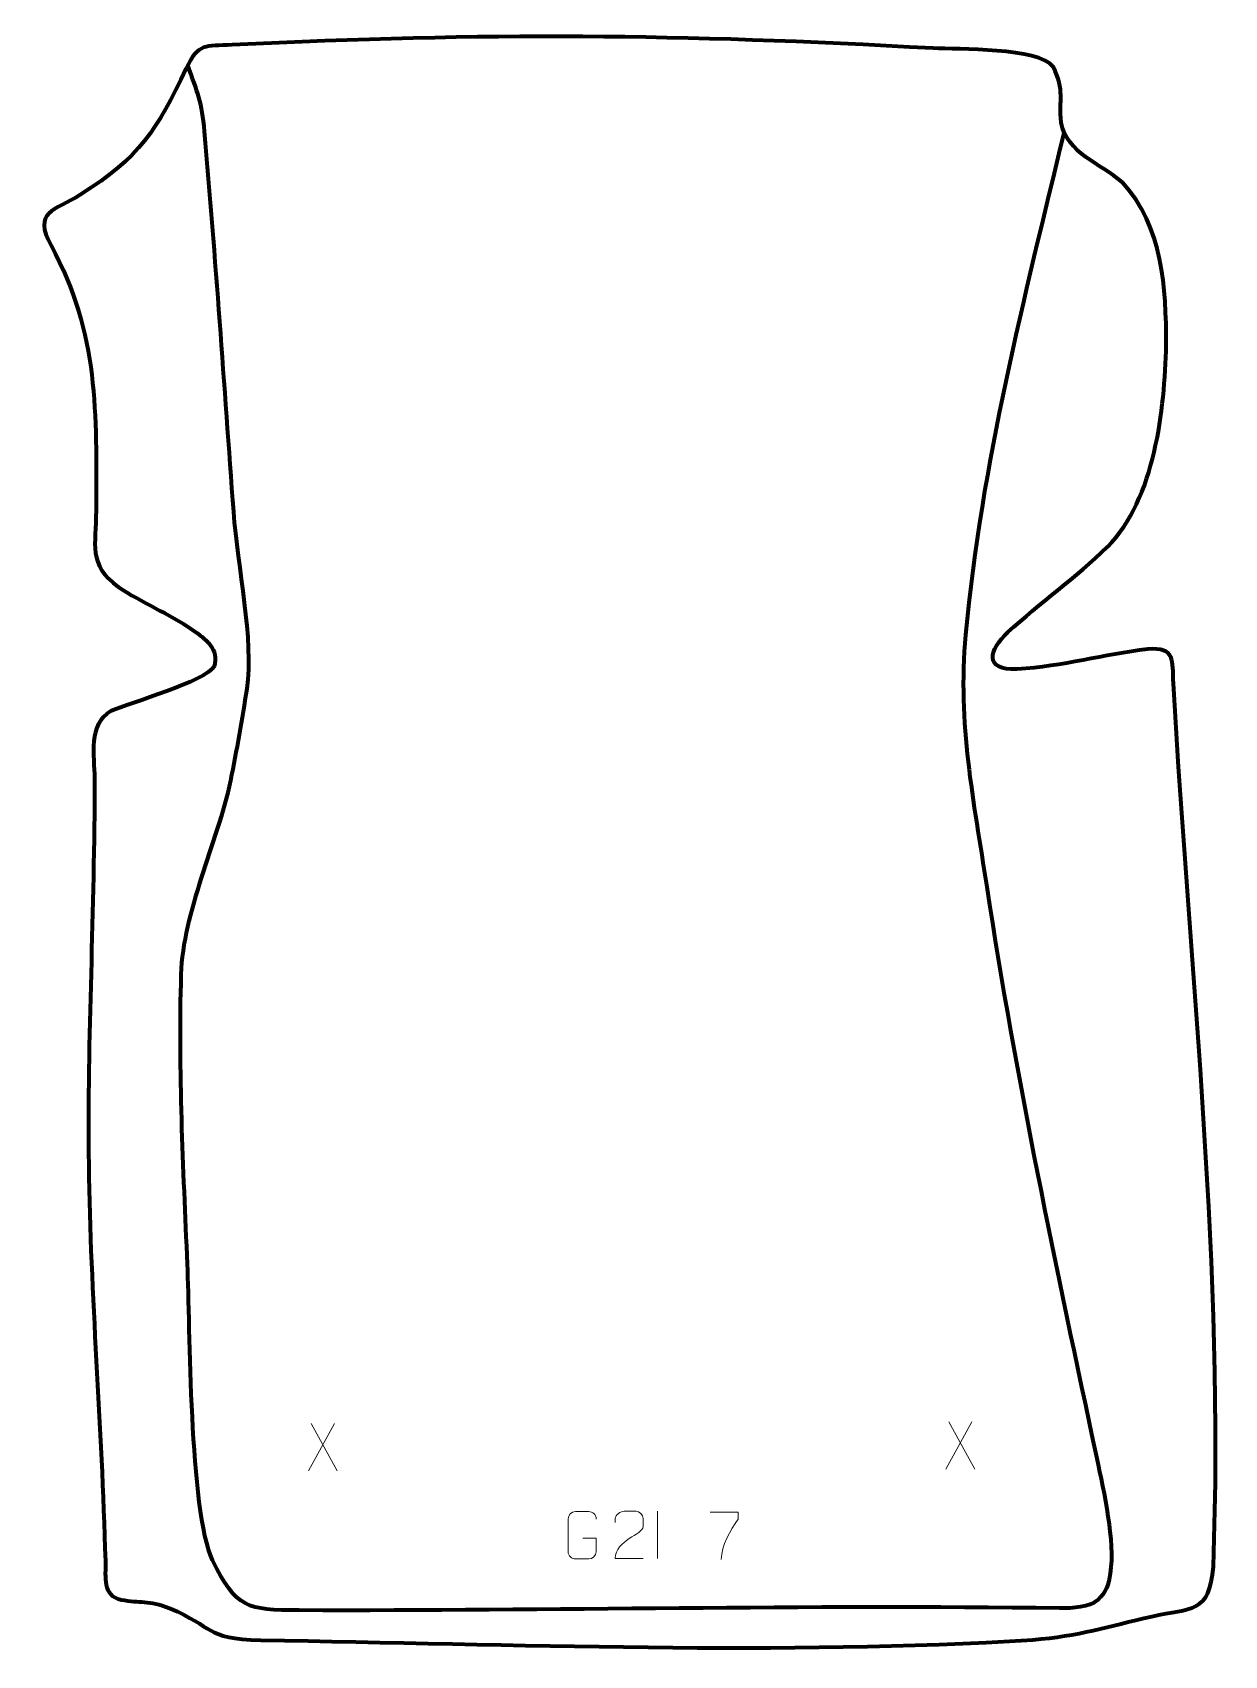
# Model space of a CAD drawing. Header units: millimetres. Extents: x 923 to 1552, y 71 to 927.
import ezdxf

# ---------------------------------------------------------------- set-up
doc = ezdxf.new("R2010")
doc.units = ezdxf.units.MM
doc.header["$MEASUREMENT"] = 0
doc.layers.add('layer 2', color=7, linetype='Continuous')
doc.layers.add('layer 3', color=7, linetype='Continuous')

msp = doc.modelspace()

# ---------------------------------------------------------------- linework, layer by layer
at = {"layer": 'layer 2', "color": 140, "lineweight": 158}
msp.add_open_spline([(1467.2882, 874.5445), (1446.0807, 786.0922), (1423.7603, 700.1688), (1415.2857, 609.0895), (1415.2857, 609.0895), (1411.0108, 562.3258), (1419.4876, 521.8189), (1426.5082, 476.1792), (1426.5082, 476.1792), (1441.912, 374.6808), (1463.1547, 274.9112), (1484.5442, 174.569), (1484.5442, 174.569), (1488.3447, 156.7449), (1494.1983, 131.0793), (1491.6923, 113.8285), (1491.6923, 113.8285), (1490.8811, 108.2442), (1489.3798, 103.631), (1485.06, 99.8266), (1485.06, 99.8266), (1480.2236, 96.0165), (1472.4625, 95.3976), (1464.9205, 95.5036), (1464.9205, 95.5036), (1331.071, 97.3849), (1197.3145, 94.0089), (1063.4635, 94.4189), (1063.4635, 94.4189), (1036.1388, 94.5028), (1030.29, 95.5611), (1017.8743, 120.8555), (1017.8743, 120.8555), (1005.5767, 146.6055), (1006.0205, 245.0154), (1004.6121, 277.0311), (1004.6121, 277.0311), (1002.3738, 328.288), (999.8022, 378.6707), (1001.3128, 430.0086), (1001.3128, 430.0086), (1002.2776, 462.8023), (1020.253, 498.789), (1027.4831, 532.3408), (1027.4831, 532.3408), (1030.6013, 547.8659), (1033.6389, 564.9678), (1036.0362, 580.6252), (1036.0362, 580.6252), (1039.9778, 606.3677), (1031.0443, 645.0653), (1028.9966, 674.0169), (1028.9966, 674.0169), (1024.0547, 740.9676), (1019.4802, 807.9343), (1013.6284, 874.8152), (1013.6284, 874.8152), (1012.2645, 890.2459), (1009.8399, 895.5281), (1004.7225, 909.689)], degree=3, knots=[0, 0, 0, 0, 0.0625, 0.0625, 0.0625, 0.0625, 0.125, 0.125, 0.125, 0.125, 0.1875, 0.1875, 0.1875, 0.1875, 0.25, 0.25, 0.25, 0.25, 0.3125, 0.3125, 0.3125, 0.3125, 0.375, 0.375, 0.375, 0.375, 0.4375, 0.4375, 0.4375, 0.4375, 0.5, 0.5, 0.5, 0.5, 0.5625, 0.5625, 0.5625, 0.5625, 0.625, 0.625, 0.625, 0.625, 0.6875, 0.6875, 0.6875, 0.6875, 0.75, 0.75, 0.75, 0.75, 0.8125, 0.8125, 0.8125, 0.8125, 0.875, 0.875, 0.875, 0.875, 1, 1, 1, 1], dxfattribs=at)
at = {"layer": 'layer 2', "color": 250, "lineweight": 9}
for points in [[(1082.2043, 192.9282), (1082.2043, 192.9282), (1068.4637, 168.0324), (1068.4637, 168.0324)], [(1069.9183, 192.9282), (1069.9183, 192.9282), (1083.6589, 167.9747), (1083.6589, 167.9747)], [(1418.695, 193.8432), (1418.695, 193.8432), (1404.9544, 168.9474), (1404.9544, 168.9474)], [(1406.409, 193.8432), (1406.409, 193.8432), (1420.1496, 168.8897), (1420.1496, 168.8897)], [(1252.6622, 146.6815), (1252.6622, 146.6815), (1252.6622, 121.7074), (1252.6622, 121.7074)]]:
    msp.add_open_spline(points, degree=3, dxfattribs=at)
for points, knots in [([(1213.2058, 132.5235), (1213.2058, 132.5235), (1220.3739, 132.5235), (1220.3739, 132.5235), (1220.3739, 132.5235), (1220.3739, 132.5235), (1220.3739, 125.3554), (1220.3739, 125.3554), (1220.3739, 125.3554), (1220.2342, 123.032), (1218.557, 121.5524), (1216.4092, 121.5416), (1216.4092, 121.5416), (1214.0774, 121.542), (1211.7454, 121.542), (1209.4139, 121.5416), (1209.4139, 121.5416), (1207.489, 121.4362), (1205.5168, 123.3207), (1205.528, 125.338), (1205.528, 125.338), (1205.5284, 131.1081), (1205.5284, 136.8778), (1205.528, 142.6471), (1205.528, 142.6471), (1205.5322, 144.7852), (1207.279, 146.5044), (1209.4313, 146.491), (1209.4313, 146.491), (1211.757, 146.491), (1214.0831, 146.491), (1216.4092, 146.491), (1216.4092, 146.491), (1218.3559, 146.5264), (1220.3473, 145.0349), (1220.3739, 142.5972)], [0, 0, 0, 0, 0.1, 0.1, 0.1, 0.1, 0.2, 0.2, 0.2, 0.2, 0.3, 0.3, 0.3, 0.3, 0.4, 0.4, 0.4, 0.4, 0.5, 0.5, 0.5, 0.5, 0.6, 0.6, 0.6, 0.6, 0.7, 0.7, 0.7, 0.7, 0.8, 0.8, 0.8, 0.8, 1, 1, 1, 1]), ([(1245.1709, 121.7074), (1240.2565, 121.7077), (1235.3421, 121.7077), (1230.428, 121.7074), (1230.428, 121.7074), (1230.428, 131.6397), (1245.079, 134.2809), (1245.1709, 138.5912), (1245.1709, 138.5912), (1245.1706, 140.0153), (1245.1706, 141.439), (1245.1709, 142.8623), (1245.1709, 142.8623), (1245.154, 144.9394), (1243.0312, 146.6642), (1241.3602, 146.6815), (1241.3602, 146.6815), (1239.287, 146.6811), (1237.2141, 146.6811), (1235.1417, 146.6815), (1235.1417, 146.6815), (1233.3196, 146.698), (1230.4949, 144.9059), (1230.428, 142.8123), (1230.428, 142.8123), (1230.428, 142.8123), (1230.428, 140.7575), (1230.428, 140.7575)], [0, 0, 0, 0, 0.125, 0.125, 0.125, 0.125, 0.25, 0.25, 0.25, 0.25, 0.375, 0.375, 0.375, 0.375, 0.5, 0.5, 0.5, 0.5, 0.625, 0.625, 0.625, 0.625, 0.75, 0.75, 0.75, 0.75, 1, 1, 1, 1]), ([(1280.4485, 146.2504), (1280.4485, 146.2504), (1295.2646, 146.2504), (1295.2646, 146.2504), (1295.2646, 146.2504), (1295.2643, 145.0008), (1295.2643, 143.7512), (1295.2646, 142.5014), (1295.2646, 142.5014), (1291.2702, 136.5043), (1286.355, 128.6707), (1286.355, 121.2919)], [0, 0, 0, 0, 0.25, 0.25, 0.25, 0.25, 0.5, 0.5, 0.5, 0.5, 1, 1, 1, 1])]:
    msp.add_open_spline(points, degree=3, knots=knots, dxfattribs=at)
at = {"layer": 'layer 3', "color": 242, "lineweight": 158}
msp.add_open_spline([(1398.1693, 918.6509), (1411.162, 918.107), (1453.9972, 919.0816), (1461.5585, 908.9171), (1461.5585, 908.9171), (1468.0024, 896.132), (1464.409, 891.5293), (1465.7548, 879.5597), (1465.7548, 879.5597), (1469.0881, 862.8302), (1485.9855, 858.478), (1498.0906, 847.8654), (1498.0906, 847.8654), (1519.6729, 824.5411), (1521.1559, 792.2805), (1521.257, 762.1241), (1521.257, 762.1241), (1520.3662, 728.0881), (1515.3764, 680.8944), (1490.2633, 655.6566), (1490.2633, 655.6566), (1473.371, 639.1025), (1454.7119, 626.1603), (1437.652, 610.4769), (1437.652, 610.4769), (1427.6391, 601.2718), (1424.6786, 590.2201), (1442.5555, 590.9798), (1442.5555, 590.9798), (1466.7246, 592.4561), (1488.219, 598.9556), (1511.4809, 601.5569), (1511.4809, 601.5569), (1526.2837, 602.7246), (1524.4307, 595.7888), (1525.0637, 583.4747), (1525.0637, 583.4747), (1534.0002, 426.7408), (1552.0197, 275.3293), (1546.1101, 117.4989), (1546.1101, 117.4989), (1544.0543, 92.3822), (1534.8034, 96.0709), (1513.5707, 91.2103), (1513.5707, 91.2103), (1490.5972, 85.9511), (1475.0407, 80.7432), (1450.8302, 78.9203), (1450.8302, 78.9203), (1320.5729, 70.5506), (1175.39, 76.6792), (1043.3806, 78.6812), (1043.3806, 78.6812), (1012.8274, 79.5944), (1019.3049, 85.5615), (995.0947, 95.5433), (995.0947, 95.5433), (984.1474, 100.0569), (979.5305, 98.0293), (969.6306, 100.0109), (969.6306, 100.0109), (959.4369, 102.0513), (961.4818, 111.8966), (961.2487, 120.4311), (961.2487, 120.4311), (959.2751, 192.6899), (953.3539, 260.3813), (952.4378, 329.3895), (952.4378, 329.3895), (951.5531, 396.0395), (955.6113, 464.0065), (955.4983, 533.5599), (955.4983, 533.5599), (955.4802, 544.7096), (951.9783, 562.6061), (964.0525, 568.7934), (964.0525, 568.7934), (974.3969, 573.3899), (1014.3613, 584.6342), (1018.6582, 592.4618), (1018.6582, 592.4618), (1021.5741, 601.3472), (1013.9103, 607.1763), (1007.3144, 611.7596), (1007.3144, 611.7596), (994.4877, 620.4008), (980.5848, 626.17), (968.0846, 634.4096), (968.0846, 634.4096), (951.8678, 646.2615), (956.3199, 656.7424), (956.3233, 674.6881), (956.3233, 674.6881), (956.4423, 726.1532), (958.0838, 767.6927), (932.6226, 814.5401), (932.6226, 814.5401), (922.7613, 832.6844), (934.2665, 832.7766), (948.0315, 841.3559), (948.0315, 841.3559), (979.4577, 861.1334), (988.2265, 875.2279), (1003.8638, 907.9475), (1003.8638, 907.9475), (1010.3658, 921.5522), (1013.7749, 919.7473), (1028.2481, 920.457), (1028.2481, 920.457), (1162.0351, 927.0168), (1264.4557, 926.1687), (1398.1693, 918.6509)], degree=3, knots=[0, 0, 0, 0, 0.03448276, 0.03448276, 0.03448276, 0.03448276, 0.06896552, 0.06896552, 0.06896552, 0.06896552, 0.10344828, 0.10344828, 0.10344828, 0.10344828, 0.13793103, 0.13793103, 0.13793103, 0.13793103, 0.17241379, 0.17241379, 0.17241379, 0.17241379, 0.20689655, 0.20689655, 0.20689655, 0.20689655, 0.24137931, 0.24137931, 0.24137931, 0.24137931, 0.27586207, 0.27586207, 0.27586207, 0.27586207, 0.31034483, 0.31034483, 0.31034483, 0.31034483, 0.34482759, 0.34482759, 0.34482759, 0.34482759, 0.37931034, 0.37931034, 0.37931034, 0.37931034, 0.4137931, 0.4137931, 0.4137931, 0.4137931, 0.44827586, 0.44827586, 0.44827586, 0.44827586, 0.48275862, 0.48275862, 0.48275862, 0.48275862, 0.51724138, 0.51724138, 0.51724138, 0.51724138, 0.55172414, 0.55172414, 0.55172414, 0.55172414, 0.5862069, 0.5862069, 0.5862069, 0.5862069, 0.62068966, 0.62068966, 0.62068966, 0.62068966, 0.65517241, 0.65517241, 0.65517241, 0.65517241, 0.68965517, 0.68965517, 0.68965517, 0.68965517, 0.72413793, 0.72413793, 0.72413793, 0.72413793, 0.75862069, 0.75862069, 0.75862069, 0.75862069, 0.79310345, 0.79310345, 0.79310345, 0.79310345, 0.82758621, 0.82758621, 0.82758621, 0.82758621, 0.86206897, 0.86206897, 0.86206897, 0.86206897, 0.89655172, 0.89655172, 0.89655172, 0.89655172, 0.93103448, 0.93103448, 0.93103448, 0.93103448, 1, 1, 1, 1], dxfattribs=at)

doc.saveas('drawing.dxf')
